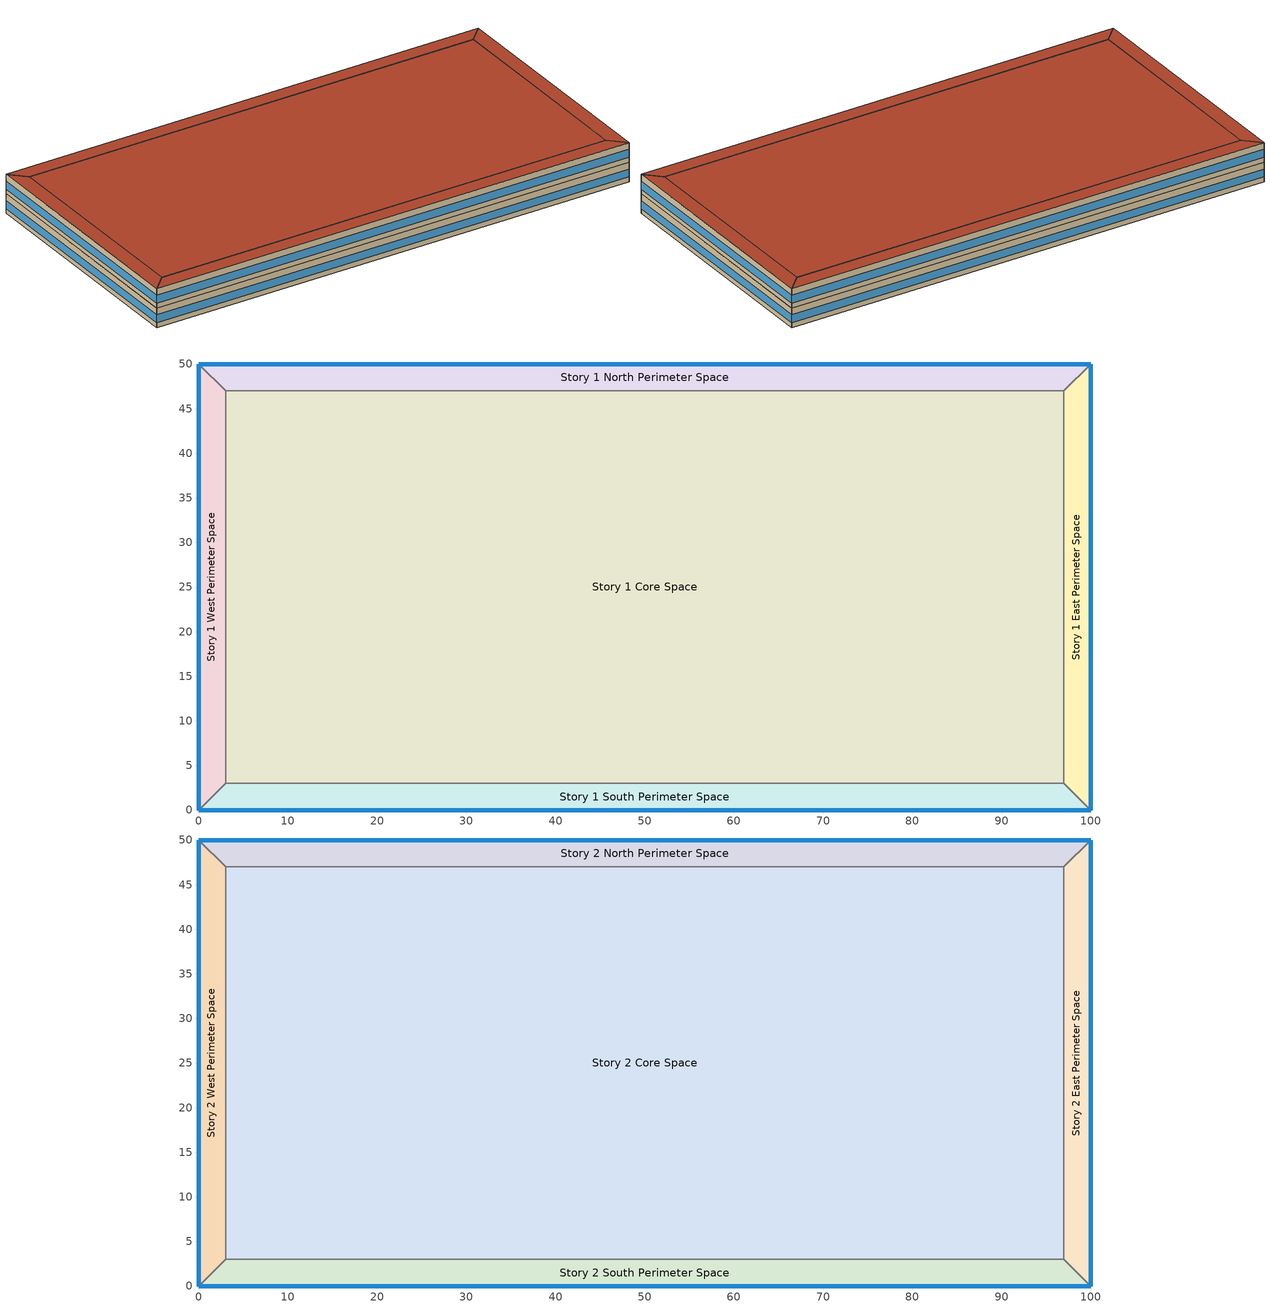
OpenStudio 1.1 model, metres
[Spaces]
Story 1 West Perimeter Space
 floor ground: 0,0 0,50 3,47 3,3 z0
 wall outside: 0,50 0,0 z0:4
 wall to Story 1 North Perimeter Space: 3,47 0,50 z0:4
 wall to Story 1 Core Space: 3,3 3,47 z0:4
 wall to Story 1 South Perimeter Space: 0,0 3,3 z0:4
 window: 0,49.97 0,0.03 z1:2.6
Story 1 North Perimeter Space
 floor ground: 0,50 100,50 97,47 3,47 z0
 wall outside: 100,50 0,50 z0:4
 wall to Story 1 East Perimeter Space: 97,47 100,50 z0:4
 wall to Story 1 Core Space: 3,47 97,47 z0:4
 window: 99.97,50 0.03,50 z1:2.6
Story 1 East Perimeter Space
 floor ground: 100,50 100,0 97,3 97,47 z0
 wall outside: 100,0 100,50 z0:4
 wall to Story 1 South Perimeter Space: 97,3 100,0 z0:4
 wall to Story 1 Core Space: 97,47 97,3 z0:4
 window: 100,0.03 100,49.97 z1:2.6
Story 1 South Perimeter Space
 floor ground: 100,0 0,0 3,3 97,3 z0
 wall outside: 0,0 100,0 z0:4
 wall to Story 1 Core Space: 97,3 3,3 z0:4
 window: 0.03,0 99.97,0 z1:2.6
Story 1 Core Space
 floor ground: 3,3 3,47 97,47 97,3 z0
Story 2 West Perimeter Space
 floor to Story 1 West Perimeter Space: 0,0 0,50 3,47 3,3 z4
 wall outside: 0,50 0,0 z4:8
 wall to Story 2 North Perimeter Space: 3,47 0,50 z4:8
 wall to Story 2 Core Space: 3,3 3,47 z4:8
 wall to Story 2 South Perimeter Space: 0,0 3,3 z4:8
 window: 0,49.97 0,0.03 z5:6.6
 roof outside: 3,3 3,47 0,50 0,0 z8
Story 2 North Perimeter Space
 floor to Story 1 North Perimeter Space: 0,50 100,50 97,47 3,47 z4
 wall outside: 100,50 0,50 z4:8
 wall to Story 2 East Perimeter Space: 97,47 100,50 z4:8
 wall to Story 2 Core Space: 3,47 97,47 z4:8
 window: 99.97,50 0.03,50 z5:6.6
 roof outside: 3,47 97,47 100,50 0,50 z8
Story 2 East Perimeter Space
 floor to Story 1 East Perimeter Space: 100,50 100,0 97,3 97,47 z4
 wall outside: 100,0 100,50 z4:8
 wall to Story 2 South Perimeter Space: 97,3 100,0 z4:8
 wall to Story 2 Core Space: 97,47 97,3 z4:8
 window: 100,0.03 100,49.97 z5:6.6
 roof outside: 97,47 97,3 100,0 100,50 z8
Story 2 South Perimeter Space
 floor to Story 1 South Perimeter Space: 100,0 0,0 3,3 97,3 z4
 wall outside: 0,0 100,0 z4:8
 wall to Story 2 Core Space: 97,3 3,3 z4:8
 window: 0.03,0 99.97,0 z5:6.6
 roof outside: 97,3 3,3 0,0 100,0 z8
Story 2 Core Space
 floor to Story 1 Core Space: 3,3 3,47 97,47 97,3 z4
 roof outside: 97,3 97,47 3,47 3,3 z8
[Building]
OS:Building 1: Space Type=Baseline Model Space Type; Default Construction Set=ASHRAE_189.1-2009_ClimateZone 4-5 (mdoff)_ConstSet
[SizingPeriod:DesignDay] Barometric Pressure {Pa}=98934; Sky Clearness=0; Rain Indicator=0; Snow Indicator=0; Day of Month=21; Daylight Saving Time Indicator=0; Dry-Bulb Temperature Range Modifier Type=DefaultMultipliers
Name | Maximum Dry-Bulb Temperature {C} | Daily Dry-Bulb Temperature Range {deltaC} | Humidity Indicating Conditions at Maximum Dry-Bulb {BasedOnField A3} | Wind Speed {m/s} | Wind Direction {deg} | Month | Day Type | Humidity Indicating Type | Solar Model Indicator | ASHRAE Taub | ASHRAE Taud
Chicago Ohare Intl Ap Ann Hum_n 99.6% Condns DP=>MCDB | -19.2 | 0 | -25.7 | 4.9 | 270 | 1 | WinterDesignDay | Dewpoint | ASHRAEClearSky
Chicago Ohare Intl Ap Ann Clg .4% Condns DB=>MWB | 33.3 | 10.5 | 23.7 | 5.2 | 230 | 7 | SummerDesignDay | Wetbulb | ASHRAETau | 0.455 | 2.05
Chicago Ohare Intl Ap Ann Clg .4% Condns WB=>MDB | 31.2 | 10.5 | 25.5 | 5.2 | 230 | 7 | SummerDesignDay | Wetbulb | ASHRAETau | 0.455 | 2.05
Chicago Ohare Intl Ap Ann Htg 99.6% Condns DB | -20 | 0 | -20 | 4.9 | 270 | 1 | WinterDesignDay | Wetbulb | ASHRAEClearSky
Chicago Ohare Intl Ap Ann Clg .4% Condns Enth=>MDB | 31.4 | 10.5 | 79200 | 5.2 | 230 | 7 | SummerDesignDay | Enthalpy | ASHRAETau | 0.455 | 2.05
Chicago Ohare Intl Ap Ann Clg .4% Condns DP=>MDB | 28.9 | 10.5 | 23.8 | 5.2 | 230 | 7 | SummerDesignDay | Dewpoint | ASHRAETau | 0.455 | 2.05
Chicago Ohare Intl Ap Ann Htg Wind 99.6% Condns WS=>MCDB | -3.5 | 0 | -3.5 | 12.4 | 270 | 1 | WinterDesignDay | Wetbulb | ASHRAEClearSky
[Material]
Name | Roughness | Thickness | Conductivity | Density | Specific Heat | Thermal Absorptance | Solar Absorptance | Visible Absorptance
000_F08 Metal surface | Smooth | 0.0008 | 45.28 | 7824 | 500
000_F16 Acoustic tile | MediumSmooth | 0.0191 | 0.06 | 368 | 590
000_G01a 19mm gypsum board | MediumSmooth | 0.019 | 0.16 | 800 | 1090
000_G05 25mm wood | MediumSmooth | 0.0254 | 0.15 | 608 | 1630
000_I01 25mm insulation board | MediumRough | 0.0254 | 0.03 | 43 | 1210
000_M11 100mm lightweight concrete | MediumRough | 0.1016 | 0.53 | 1280 | 840
1/2IN Gypsum | Smooth | 0.0127 | 0.16 | 784.9 | 830 | 0.9 | 0.92 | 0.92
MAT-CC05 4 HW CONCRETE | Rough | 0.1016 | 1.311 | 2240 | 836.8 | 0.9 | 0.7 | 0.7
Metal Decking | MediumSmooth | 0.0015 | 45.006 | 7680 | 418.4 | 0.9 | 0.7 | 0.3
Roof Insulation [21] | MediumRough | 0.2105 | 0.049 | 265 | 836.8 | 0.9 | 0.7 | 0.7
Roof Membrane | VeryRough | 0.0095 | 0.16 | 1121.29 | 1460 | 0.9 | 0.7 | 0.7
Wall Insulation [39] | MediumRough | 0.1184 | 0.045 | 265 | 836.8 | 0.9 | 0.7 | 0.7
[Material:AirGap]
Name | Thermal Resistance
000_F04 Wall air space resistance | 0.15
000_F05 Ceiling air space resistance | 0.18
[Material:NoMass] Thermal Absorptance=0.9; Solar Absorptance=0.7
Name | Roughness | Thermal Resistance | Visible Absorptance
CP02 CARPET PAD | VeryRough | 0.2165 | 0.8
MAT-SHEATH | Rough | 0.3626 | 0.7
[WindowMaterial:Gas]
000_Air 13mm: Gas Type=Air; Thickness=0.0127
[WindowMaterial:Glazing] Optical Data Type=SpectralAverage; Thickness=0.003; Infrared Transmittance at Normal Incidence=0
Name | Solar Transmittance at Normal Incidence | Front Side Solar Reflectance at Normal Incidence | Back Side Solar Reflectance at Normal Incidence | Visible Transmittance at Normal Incidence | Front Side Visible Reflectance at Normal Incidence | Back Side Visible Reflectance at Normal Incidence | Front Side Infrared Hemispherical Emissivity | Back Side Infrared Hemispherical Emissivity | Conductivity | Dirt Correction Factor for Solar and Visible Transmittance | Solar Diffusing
000_Clear 3mm | 0.837 | 0.075 | 0.075 | 0.898 | 0.081 | 0.081 | 0.84 | 0.84 | 0.9
Theoretical Glass [207] | 0.3311 | 0.6189 | 0.6189 | 0.44 | 0.51 | 0.51 | 0.9 | 0.9 | 0.0133 | 1 | No
[Construction]
000_ExtSlabCarpet_4in_ClimateZone 1-8: MAT-CC05 4 HW CONCRETE, CP02 CARPET PAD
000_Exterior Door: 000_F08 Metal surface, 000_I01 25mm insulation board
000_Exterior Window: 000_Clear 3mm, 000_Air 13mm, 000_Clear 3mm
000_Interior Ceiling: 000_M11 100mm lightweight concrete, 000_F05 Ceiling air space resistance, 000_F16 Acoustic tile
000_Interior Door; 000_Interior Partition: 000_G05 25mm wood
000_Interior Floor: 000_F16 Acoustic tile, 000_F05 Ceiling air space resistance, 000_M11 100mm lightweight concrete
000_Interior Wall: 000_G01a 19mm gypsum board, 000_F04 Wall air space resistance, 000_G01a 19mm gypsum board
000_Interior Window: 000_Clear 3mm
ASHRAE_189.1-2009_ExtRoof_IEAD_ClimateZone 2-5: Roof Membrane, Roof Insulation [21], Metal Decking
ASHRAE_189.1-2009_ExtWall_SteelFrame_ClimateZone 4-8: MAT-SHEATH, Wall Insulation [39], 1/2IN Gypsum
ASHRAE_189.1-2009_ExtWindow_ClimateZone 4-5: Theoretical Glass [207]
[DefaultConstructionSet]
ASHRAE_189.1-2009_ClimateZone 4-5 (mdoff)_ConstSet: Default Exterior Surface Constructions=ASHRAE_189.1-2009_ClimateZone 4-5 (mdoff)_Exterior_DefSurfCons; Default Interior Surface Constructions=000_Interior_DefSurfCons; Default Ground Contact Surface Constructions=000_Ground_DefSurfCons; Default Exterior SubSurface Constructions=ASHRAE_189.1-2009_ClimateZone 4-5 (mdoff)_Exterior_DefSubCons; Default Interior SubSurface Constructions=000_Interior_DefSubCons; Interior Partition Construction=000_Interior Partition
[DefaultSubSurfaceConstructions] Glass Door Construction=000_Exterior Window; Skylight Construction=000_Exterior Window; Tubular Daylight Dome Construction=000_Interior Window; Tubular Daylight Diffuser Construction=000_Interior Window
Name | Fixed Window Construction | Operable Window Construction | Door Construction
000_Interior_DefSubCons | 000_Interior Window | 000_Interior Window | 000_Interior Door
ASHRAE_189.1-2009_ClimateZone 4-5 (mdoff)_Exterior_DefSubCons | ASHRAE_189.1-2009_ExtWindow_ClimateZone 4-5 | ASHRAE_189.1-2009_ExtWindow_ClimateZone 4-5 | 000_Exterior Door
[DefaultSurfaceConstructions]
Name | Floor Construction | Wall Construction | Roof Ceiling Construction
000_Ground_DefSurfCons | 000_ExtSlabCarpet_4in_ClimateZone 1-8 | 000_ExtSlabCarpet_4in_ClimateZone 1-8 | 000_ExtSlabCarpet_4in_ClimateZone 1-8
000_Interior_DefSurfCons | 000_Interior Floor | 000_Interior Wall | 000_Interior Ceiling
ASHRAE_189.1-2009_ClimateZone 4-5 (mdoff)_Exterior_DefSurfCons | 000_ExtSlabCarpet_4in_ClimateZone 1-8 | ASHRAE_189.1-2009_ExtWall_SteelFrame_ClimateZone 4-8 | ASHRAE_189.1-2009_ExtRoof_IEAD_ClimateZone 2-5
[BuildingStory] Nominal Floor to Floor Height {m}=4
Name | Nominal Z Coordinate {m}
Story 1 | 0
Story 2 | 4
[Space]
Name | Building Story | Thermal Zone
Story 1 West Perimeter Space | Story 1 | Thermal Zone 1
Story 1 North Perimeter Space | Story 1 | Thermal Zone 10
Story 1 East Perimeter Space | Story 1 | Thermal Zone 4
Story 1 South Perimeter Space | Story 1 | Thermal Zone 5
Story 1 Core Space | Story 1 | Thermal Zone 8
Story 2 West Perimeter Space | Story 2 | Thermal Zone 2
Story 2 North Perimeter Space | Story 2 | Thermal Zone 6
Story 2 East Perimeter Space | Story 2 | Thermal Zone 7
Story 2 South Perimeter Space | Story 2 | Thermal Zone 9
Story 2 Core Space | Story 2 | Thermal Zone 3
[ThermalZone] Thermostat=Thermostat Setpoint Dual Setpoint 1; Use Ideal Air Loads=No
Thermal Zone 1; Thermal Zone 2; Thermal Zone 3; Thermal Zone 4; Thermal Zone 5; Thermal Zone 6; Thermal Zone 7; Thermal Zone 8; Thermal Zone 9; Thermal Zone 10
[Sizing:Zone] Zone Cooling Design Supply Air Temperature {C}=14; Zone Heating Design Supply Air Temperature {C}=40; Zone Cooling Design Supply Air Humidity Ratio {kg-H2O/kg-air}=0.0085; Zone Heating Design Supply Air Humidity Ratio {kg-H2O/kg-air}=0.008; Cooling Design Air Flow Method=DesignDay; Heating Design Air Flow Method=DesignDay
Thermal Zone 1; Thermal Zone 2; Thermal Zone 3; Thermal Zone 4; Thermal Zone 5; Thermal Zone 6; Thermal Zone 7; Thermal Zone 8; Thermal Zone 9; Thermal Zone 10
[Zone equipment]
Thermal Zone 1: Zone HVAC Terminal Unit Variable Refrigerant Flow 6
Thermal Zone 2: Zone HVAC Terminal Unit Variable Refrigerant Flow 1
Thermal Zone 3: Zone HVAC Terminal Unit Variable Refrigerant Flow 10
Thermal Zone 4: Zone HVAC Terminal Unit Variable Refrigerant Flow 8
Thermal Zone 5: Zone HVAC Terminal Unit Variable Refrigerant Flow 7
Thermal Zone 6: Zone HVAC Terminal Unit Variable Refrigerant Flow 9
Thermal Zone 7: Zone HVAC Terminal Unit Variable Refrigerant Flow 2
Thermal Zone 8: Zone HVAC Terminal Unit Variable Refrigerant Flow 4
Thermal Zone 9: Zone HVAC Terminal Unit Variable Refrigerant Flow 3
Thermal Zone 10: Zone HVAC Terminal Unit Variable Refrigerant Flow 5
[AirConditioner:VariableRefrigerantFlow]
Air Conditioner Variable Refrigerant Flow 1: Availability Schedule=Always On Discrete; Rated Total Cooling Capacity {W}=autosize; Rated Cooling COP {W/W}=3.3; Minimum Outdoor Temperature in Cooling Mode {C}=-5; Maximum Outdoor Temperature in Cooling Mode {C}=43; Cooling Capacity Ratio Modifier Function of Low Temperature Curve=Air Conditioner Variable Refrigerant Flow 1 VRFCoolCapFT; Cooling Capacity Ratio Boundary Curve=Air Conditioner Variable Refrigerant Flow 1 VRFCoolCapFTBoundary; Cooling Capacity Ratio Modifier Function of High Temperature Curve=Air Conditioner Variable Refrigerant Flow 1 VRFCoolCapFTHi; Cooling Energy Input Ratio Modifier Function of Low Temperature Curve=Air Conditioner Variable Refrigerant Flow 1 VRFCoolEIRFT; Cooling Energy Input Ratio Boundary Curve=Air Conditioner Variable Refrigerant Flow 1 VRFCoolEIRFTBoundary; Cooling Energy Input Ratio Modifier Function of High Temperature Curve=Air Conditioner Variable Refrigerant Flow 1 VRFCoolEIRFTHi; Cooling Energy Input Ratio Modifier Function of Low Part-Load Ratio Curve=Air Conditioner Variable Refrigerant Flow 1 CoolingEIRLowPLR; Cooling Energy Input Ratio Modifier Function of High Part-Load Ratio Curve=Air Conditioner Variable Refrigerant Flow 1 CoolingEIRHiPLR; Cooling Combination Ratio Correction Factor Curve=Air Conditioner Variable Refrigerant Flow 1 CoolingCombRatio; Cooling Part-Load Fraction Correlation Curve=Air Conditioner Variable Refrigerant Flow 1 VRFCPLFFPLR; Rated Total Heating Capacity {W}=autosize; Rated Total Heating Capacity Sizing Ratio {W/W}=1; Rated Heating COP {W/W}=3.5; Minimum Outdoor Temperature in Heating Mode {C}=-20; Maximum Outdoor Temperature in Heating Mode {C}=30; Heating Capacity Ratio Modifier Function of Low Temperature Curve=Air Conditioner Variable Refrigerant Flow 1 VRFHeatCapFT; Heating Capacity Ratio Boundary Curve=Air Conditioner Variable Refrigerant Flow 1 VRFHeatCapFTBoundary; Heating Capacity Ratio Modifier Function of High Temperature Curve=Air Conditioner Variable Refrigerant Flow 1 VRFHeatCapFTHi; Heating Energy Input Ratio Modifier Function of Low Temperature Curve=Air Conditioner Variable Refrigerant Flow 1 VRFHeatEIRFT; Heating Energy Input Ratio Boundary Curve=Air Conditioner Variable Refrigerant Flow 1 VRFHeatEIRFTBoundary; Heating Energy Input Ratio Modifier Function of High Temperature Curve=Air Conditioner Variable Refrigerant Flow 1 VRFHeatEIRFTHi; Heating Performance Curve Outdoor Temperature Type=WetBulbTemperature; Heating Energy Input Ratio Modifier Function of Low Part-Load Ratio Curve=Air Conditioner Variable Refrigerant Flow 1 HeatingEIRLowPLR; Heating Energy Input Ratio Modifier Function of High Part-Load Ratio Curve=Air Conditioner Variable Refrigerant Flow 1 HeatingEIRHiPLR; Heating Combination Ratio Correction Factor Curve=Air Conditioner Variable Refrigerant Flow 1 HeatingCombRatio; Heating Part-Load Fraction Correlation Curve=Air Conditioner Variable Refrigerant Flow 1 VRFCPLFFPLR; Minimum Heat Pump Part-Load Ratio=0.5; Master Thermostat Priority Control Type=LoadPriority; Heat Pump Waste Heat Recovery=No; Equivalent Piping Length used for Piping Correction Factor in Cooling Mode {m}=30; Vertical Height used for Piping Correction Factor {m}=10; Piping Correction Factor for Length in Cooling Mode Curve=Air Conditioner Variable Refrigerant Flow 1 CoolingLengthCorrectionFactor; Piping Correction Factor for Height in Cooling Mode Coefficient=-0.000386; Equivalent Piping Length used for Piping Correction Factor in Heating Mode {m}=30; Piping Correction Factor for Height in Heating Mode Coefficient=0; Crankcase Heater Power per Compressor {W}=15; Number of Compressors=3; Ratio of Compressor Size to Total Compressor Capacity=0.33; Maximum Outdoor Dry-bulb Temperature for Crankcase Heater {C}=7; Defrost Strategy=Resistive; Defrost Control=Timed; Defrost Time Period Fraction=0.058333; Resistive Defrost Heater Capacity {W}=1e-07; Maximum Outdoor Dry-bulb Temperature for Defrost Operation {C}=7; Water Condenser Volume Flow Rate {m3/s}=autosize; Evaporative Condenser Effectiveness=0.9; Evaporative Condenser Air Flow Rate {m3/s}=autosize; Evaporative Condenser Pump Rated Power Consumption {W}=autosize; Basin Heater Capacity {W/K}=0; Basin Heater Setpoint Temperature {C}=2; Fuel Type=Electricity; Minimum Outdoor Temperature in Heat Recovery Mode {C}=0; Maximum Outdoor Temperature in Heat Recovery Mode {C}=20; Initial Heat Recovery Cooling Capacity Fraction=0.5; Heat Recovery Cooling Capacity Time Constant {hr}=0.083; Initial Heat Recovery Cooling Energy Fraction=1; Heat Recovery Cooling Energy Time Constant {hr}=0; Initial Heat Recovery Heating Capacity Fraction=0.5; Heat Recovery Heating Capacity Time Constant {hr}=0.083; Initial Heat Recovery Heating Energy Fraction=0.5; Heat Recovery Heating Energy Time Constant {hr}=0
[ZoneHVAC:TerminalUnit:VariableRefrigerantFlow] Terminal Unit Availability schedule=Always On Discrete; Supply Air Flow Rate During Cooling Operation {m3/s}=autosize; Supply Air Flow Rate When No Cooling is Needed {m3/s}=autosize; Supply Air Flow Rate During Heating Operation {m3/s}=autosize; Supply Air Flow Rate When No Heating is Needed {m3/s}=autosize; Outdoor Air Flow Rate During Cooling Operation {m3/s}=autosize; Outdoor Air Flow Rate During Heating Operation {m3/s}=autosize; Outdoor Air Flow Rate When No Cooling or Heating is Needed {m3/s}=autosize; Supply Air Fan Operating Mode Schedule=Always On Discrete; Zone Terminal Unit On Parasitic Electric Energy Use {W}=30; Zone Terminal Unit Off Parasitic Electric Energy Use {W}=20; Rated Total Heating Capacity Sizing Ratio {W/W}=1
Name | Supply Air Fan | Cooling Coil | Heating Coil
Zone HVAC Terminal Unit Variable Refrigerant Flow 1 | Zone HVAC Terminal Unit Variable Refrigerant Flow 1 Fan | Zone HVAC Terminal Unit Variable Refrigerant Flow 1 Cooling Coil | Zone HVAC Terminal Unit Variable Refrigerant Flow 1 Heating Coil
Zone HVAC Terminal Unit Variable Refrigerant Flow 2 | Zone HVAC Terminal Unit Variable Refrigerant Flow 2 Fan | Zone HVAC Terminal Unit Variable Refrigerant Flow 2 Cooling Coil | Zone HVAC Terminal Unit Variable Refrigerant Flow 2 Heating Coil
Zone HVAC Terminal Unit Variable Refrigerant Flow 3 | Zone HVAC Terminal Unit Variable Refrigerant Flow 3 Fan | Zone HVAC Terminal Unit Variable Refrigerant Flow 3 Cooling Coil | Zone HVAC Terminal Unit Variable Refrigerant Flow 3 Heating Coil
Zone HVAC Terminal Unit Variable Refrigerant Flow 4 | Zone HVAC Terminal Unit Variable Refrigerant Flow 4 Fan | Zone HVAC Terminal Unit Variable Refrigerant Flow 4 Cooling Coil | Zone HVAC Terminal Unit Variable Refrigerant Flow 4 Heating Coil
Zone HVAC Terminal Unit Variable Refrigerant Flow 5 | Zone HVAC Terminal Unit Variable Refrigerant Flow 5 Fan | Zone HVAC Terminal Unit Variable Refrigerant Flow 5 Cooling Coil | Zone HVAC Terminal Unit Variable Refrigerant Flow 5 Heating Coil
Zone HVAC Terminal Unit Variable Refrigerant Flow 6 | Zone HVAC Terminal Unit Variable Refrigerant Flow 6 Fan | Zone HVAC Terminal Unit Variable Refrigerant Flow 6 Cooling Coil | Zone HVAC Terminal Unit Variable Refrigerant Flow 6 Heating Coil
Zone HVAC Terminal Unit Variable Refrigerant Flow 7 | Zone HVAC Terminal Unit Variable Refrigerant Flow 7 Fan | Zone HVAC Terminal Unit Variable Refrigerant Flow 7 Cooling Coil | Zone HVAC Terminal Unit Variable Refrigerant Flow 7 Heating Coil
Zone HVAC Terminal Unit Variable Refrigerant Flow 8 | Zone HVAC Terminal Unit Variable Refrigerant Flow 8 Fan | Zone HVAC Terminal Unit Variable Refrigerant Flow 8 Cooling Coil | Zone HVAC Terminal Unit Variable Refrigerant Flow 8 Heating Coil
Zone HVAC Terminal Unit Variable Refrigerant Flow 9 | Zone HVAC Terminal Unit Variable Refrigerant Flow 9 Fan | Zone HVAC Terminal Unit Variable Refrigerant Flow 9 Cooling Coil | Zone HVAC Terminal Unit Variable Refrigerant Flow 9 Heating Coil
Zone HVAC Terminal Unit Variable Refrigerant Flow 10 | Zone HVAC Terminal Unit Variable Refrigerant Flow 10 Fan | Zone HVAC Terminal Unit Variable Refrigerant Flow 10 Cooling Coil | Zone HVAC Terminal Unit Variable Refrigerant Flow 10 Heating Coil
[Coil:Cooling:DX:VariableRefrigerantFlow] Availability Schedule=Always On Discrete; Rated Total Cooling Capacity {W}=autosize; Rated Sensible Heat Ratio=autosize; Rated Air Flow Rate {m3/s}=autosize
Name | Cooling Capacity Ratio Modifier Function of Temperature Curve | Cooling Capacity Modifier Curve Function of Flow Fraction
Zone HVAC Terminal Unit Variable Refrigerant Flow 1 Cooling Coil | VRFTUCoolCapFT | VRFACCoolCapFFF
Zone HVAC Terminal Unit Variable Refrigerant Flow 2 Cooling Coil | VRFTUCoolCapFT 1 | VRFACCoolCapFFF 1
Zone HVAC Terminal Unit Variable Refrigerant Flow 3 Cooling Coil | VRFTUCoolCapFT 2 | VRFACCoolCapFFF 2
Zone HVAC Terminal Unit Variable Refrigerant Flow 4 Cooling Coil | VRFTUCoolCapFT 3 | VRFACCoolCapFFF 3
Zone HVAC Terminal Unit Variable Refrigerant Flow 5 Cooling Coil | VRFTUCoolCapFT 4 | VRFACCoolCapFFF 4
Zone HVAC Terminal Unit Variable Refrigerant Flow 6 Cooling Coil | VRFTUCoolCapFT 5 | VRFACCoolCapFFF 5
Zone HVAC Terminal Unit Variable Refrigerant Flow 7 Cooling Coil | VRFTUCoolCapFT 6 | VRFACCoolCapFFF 6
Zone HVAC Terminal Unit Variable Refrigerant Flow 8 Cooling Coil | VRFTUCoolCapFT 7 | VRFACCoolCapFFF 7
Zone HVAC Terminal Unit Variable Refrigerant Flow 9 Cooling Coil | VRFTUCoolCapFT 8 | VRFACCoolCapFFF 8
Zone HVAC Terminal Unit Variable Refrigerant Flow 10 Cooling Coil | VRFTUCoolCapFT 9 | VRFACCoolCapFFF 9
[Coil:Heating:DX:VariableRefrigerantFlow] Availability Schedule=Always On Discrete; Rated Total Heating Capacity {W}=autosize; Rated Air Flow Rate {m3/s}=autosize
Name | Heating Capacity Ratio Modifier Function of Temperature Curve | Heating Capacity Modifier Function of Flow Fraction Curve
Zone HVAC Terminal Unit Variable Refrigerant Flow 1 Heating Coil | Coil Heating DX Variable Refrigerant Flow 1 VRFTUHeatCAPFT | Coil Heating DX Variable Refrigerant Flow 1 VRFACCoolCapFFF
Zone HVAC Terminal Unit Variable Refrigerant Flow 2 Heating Coil | Coil Heating DX Variable Refrigerant Flow 1 VRFTUHeatCAPFT 1 | Coil Heating DX Variable Refrigerant Flow 1 VRFACCoolCapFFF 1
Zone HVAC Terminal Unit Variable Refrigerant Flow 3 Heating Coil | Coil Heating DX Variable Refrigerant Flow 1 VRFTUHeatCAPFT 2 | Coil Heating DX Variable Refrigerant Flow 1 VRFACCoolCapFFF 2
Zone HVAC Terminal Unit Variable Refrigerant Flow 4 Heating Coil | Coil Heating DX Variable Refrigerant Flow 1 VRFTUHeatCAPFT 3 | Coil Heating DX Variable Refrigerant Flow 1 VRFACCoolCapFFF 3
Zone HVAC Terminal Unit Variable Refrigerant Flow 5 Heating Coil | Coil Heating DX Variable Refrigerant Flow 1 VRFTUHeatCAPFT 4 | Coil Heating DX Variable Refrigerant Flow 1 VRFACCoolCapFFF 4
Zone HVAC Terminal Unit Variable Refrigerant Flow 6 Heating Coil | Coil Heating DX Variable Refrigerant Flow 1 VRFTUHeatCAPFT 5 | Coil Heating DX Variable Refrigerant Flow 1 VRFACCoolCapFFF 5
Zone HVAC Terminal Unit Variable Refrigerant Flow 7 Heating Coil | Coil Heating DX Variable Refrigerant Flow 1 VRFTUHeatCAPFT 6 | Coil Heating DX Variable Refrigerant Flow 1 VRFACCoolCapFFF 6
Zone HVAC Terminal Unit Variable Refrigerant Flow 8 Heating Coil | Coil Heating DX Variable Refrigerant Flow 1 VRFTUHeatCAPFT 7 | Coil Heating DX Variable Refrigerant Flow 1 VRFACCoolCapFFF 7
Zone HVAC Terminal Unit Variable Refrigerant Flow 9 Heating Coil | Coil Heating DX Variable Refrigerant Flow 1 VRFTUHeatCAPFT 8 | Coil Heating DX Variable Refrigerant Flow 1 VRFACCoolCapFFF 8
Zone HVAC Terminal Unit Variable Refrigerant Flow 10 Heating Coil | Coil Heating DX Variable Refrigerant Flow 1 VRFTUHeatCAPFT 9 | Coil Heating DX Variable Refrigerant Flow 1 VRFACCoolCapFFF 9
[Fan:OnOff] Availability Schedule=Always On Discrete; Fan Efficiency=0.6045; Pressure Rise {Pa}=250; Maximum Flow Rate {m3/s}=autosize; Motor Efficiency=0.8; Motor In Airstream Fraction=1
Name | Fan Power Ratio Function of Speed Ratio Curve | Fan Efficiency Ratio Function of Speed Ratio Curve
Zone HVAC Terminal Unit Variable Refrigerant Flow 1 Fan | Curve Exponent 1 | Curve Cubic 2
Zone HVAC Terminal Unit Variable Refrigerant Flow 2 Fan | Curve Exponent 2 | Curve Cubic 4
Zone HVAC Terminal Unit Variable Refrigerant Flow 3 Fan | Curve Exponent 3 | Curve Cubic 6
Zone HVAC Terminal Unit Variable Refrigerant Flow 4 Fan | Curve Exponent 4 | Curve Cubic 8
Zone HVAC Terminal Unit Variable Refrigerant Flow 5 Fan | Curve Exponent 5 | Curve Cubic 10
Zone HVAC Terminal Unit Variable Refrigerant Flow 6 Fan | Curve Exponent 6 | Curve Cubic 12
Zone HVAC Terminal Unit Variable Refrigerant Flow 7 Fan | Curve Exponent 7 | Curve Cubic 14
Zone HVAC Terminal Unit Variable Refrigerant Flow 8 Fan | Curve Exponent 8 | Curve Cubic 16
Zone HVAC Terminal Unit Variable Refrigerant Flow 9 Fan | Curve Exponent 9 | Curve Cubic 18
Zone HVAC Terminal Unit Variable Refrigerant Flow 10 Fan | Curve Exponent 10 | Curve Cubic 20
[ThermostatSetpoint:DualSetpoint]
Thermostat Setpoint Dual Setpoint 1: Heating Setpoint Temperature Schedule=Heating Sch; Cooling Setpoint Temperature Schedule=Cooling Sch
[SpaceType]
Baseline Model Space Type: Default Schedule Set=Baseline Model Schedule Set; Design Specification Outdoor Air Object=Baseline Model OA
[DefaultScheduleSet]
Baseline Model Schedule Set: Number of People Schedule=Baseline Model People Lights and Equipment Schedule; People Activity Level Schedule=Baseline Model People Activity Schedule; Lighting Schedule=Baseline Model People Lights and Equipment Schedule; Electric Equipment Schedule=Baseline Model People Lights and Equipment Schedule; Infiltration Schedule=Baseline Model Infiltration Schedule
[DesignSpecification:OutdoorAir]
Baseline Model OA: Outdoor Air Method=Sum; Outdoor Air Flow per Person {m3/s-person}=0.00943895
[SpaceInfiltration:DesignFlowRate]
Baseline Model Infiltration: Space or SpaceType=Baseline Model Space Type; Design Flow Rate Calculation Method=Flow/ExteriorArea; Flow per Exterior Surface Area {m3/s-m2}=0.0003048
[People:Definition]
Baseline Model People Definition: Number of People Calculation Method=People/Area; People per Space Floor Area {person/m2}=0.0538196; Fraction Radiant=0.3
[People]
Baseline Model People: People Definition=Baseline Model People Definition; Space or SpaceType=Baseline Model Space Type
[Lights:Definition]
Baseline Model Lights Definition: Design Level Calculation Method=Watts/Area; Watts per Space Floor Area {W/m2}=10.7639
[Lights]
Baseline Model Lights: Lights Definition=Baseline Model Lights Definition; Space or SpaceType=Baseline Model Space Type
[ElectricEquipment:Definition]
Baseline Model Electric Equipment Definition: Design Level Calculation Method=Watts/Area; Watts per Space Floor Area {W/m2}=10.7639
[ElectricEquipment]
Baseline Model Electric Equipment: Electric Equipment Definition=Baseline Model Electric Equipment Definition; Space or SpaceType=Baseline Model Space Type
[Schedule:Constant]
Always On Discrete: Value=1
[Curve:Biquadratic]
Name | Coefficient1 Constant | Coefficient2 x | Coefficient3 x**2 | Coefficient4 y | Coefficient5 y**2 | Coefficient6 x*y | Minimum Value of x {BasedOnField A2} | Maximum Value of x {BasedOnField A2} | Minimum Value of y {BasedOnField A3} | Maximum Value of y {BasedOnField A3} | Minimum Curve Output {BasedOnField A4} | Maximum Curve Output {BasedOnField A4}
Air Conditioner Variable Refrigerant Flow 1 VRFCoolCapFT | 0.576883 | 0.017448 | 0.000583269 | -1.76324e-06 | -7.474e-09 | -1.30413e-07 | 15 | 24 | -5 | 23
Air Conditioner Variable Refrigerant Flow 1 VRFCoolCapFTHi | 0.686736 | 0.0207631 | 0.0005447 | -0.0016218 | -4.259e-07 | -0.0003392 | 15 | 24 | 16 | 43
Air Conditioner Variable Refrigerant Flow 1 VRFCoolEIRFT | 0.989011 | -0.0234797 | 0.000199711 | 0.00596834 | -1.0289e-07 | -0.00015686 | 15 | 24 | -5 | 23
Air Conditioner Variable Refrigerant Flow 1 VRFCoolEIRFTHi | -1.43951 | 0.161985 | -0.00349118 | 0.0269443 | 0.000134616 | -0.000671494 | 15 | 23.9 | 16.8 | 43.3
Air Conditioner Variable Refrigerant Flow 1 VRFHeatCapFT | 1.01209 | -0.00124676 | -0.000127185 | 0.0267564 | -4.986e-07 | -0.000263524 | 21.1 | 27.2 | -20 | 3.33
Air Conditioner Variable Refrigerant Flow 1 VRFHeatCapFTHi | 2.58599 | -0.0953227 | 0.000955329 | 0 | 0 | 0 | 21.1 | 27.2 | -9.44 | 15
Air Conditioner Variable Refrigerant Flow 1 VRFHeatEIRFT | 0.722429 | 0.00345666 | 0.000650703 | -0.00264354 | 0.00124648 | -0.000100916 | 21.1 | 27.2 | -20 | 3.33
Air Conditioner Variable Refrigerant Flow 1 VRFHeatEIRFTHi | 1.38857 | -0.0229771 | 0.000537274 | -0.0273937 | 0.000403043 | -5.9786e-05 | 21.1 | 27.2 | 0 | 1
Air Conditioner Variable Refrigerant Flow 1 CoolingLengthCorrectionFactor | 2.03882 | -0.00242606 | 3.5512e-06 | -1.68581 | 0.668703 | -4.5706e-05 | 7.62 | 182.88 | 0.8 | 1.5
VRFTUCoolCapFT; VRFTUCoolCapFT 1; VRFTUCoolCapFT 2; VRFTUCoolCapFT 3; VRFTUCoolCapFT 4; VRFTUCoolCapFT 5; VRFTUCoolCapFT 6; VRFTUCoolCapFT 7; VRFTUCoolCapFT 8; VRFTUCoolCapFT 9 | 0.0585884 | 0.0587397 | -0.000210275 | 0.010937 | -0.000121955 | -0.000524662 | 15 | 23.89 | 20 | 43.33 | 0.8083 | 1.2583
Coil Heating DX Variable Refrigerant Flow 1 VRFTUHeatCAPFT; Coil Heating DX Variable Refrigerant Flow 1 VRFTUHeatCAPFT 1; Coil Heating DX Variable Refrigerant Flow 1 VRFTUHeatCAPFT 2; Coil Heating DX Variable Refrigerant Flow 1 VRFTUHeatCAPFT 3; Coil Heating DX Variable Refrigerant Flow 1 VRFTUHeatCAPFT 4; Coil Heating DX Variable Refrigerant Flow 1 VRFTUHeatCAPFT 5; Coil Heating DX Variable Refrigerant Flow 1 VRFTUHeatCAPFT 6; Coil Heating DX Variable Refrigerant Flow 1 VRFTUHeatCAPFT 7; Coil Heating DX Variable Refrigerant Flow 1 VRFTUHeatCAPFT 8; Coil Heating DX Variable Refrigerant Flow 1 VRFTUHeatCAPFT 9 | 0.375444 | 0.0668191 | -0.00194171 | 0.0442618 | -0.000400958 | -0.00148198 | 21.11 | 27.22 | -15 | 18.33 | 0.6074 | 1
[Curve:Cubic]
Name | Coefficient1 Constant | Coefficient2 x | Coefficient3 x**2 | Coefficient4 x**3 | Minimum Value of x {BasedOnField A2} | Maximum Value of x {BasedOnField A2} | Minimum Curve Output {BasedOnField A3} | Maximum Curve Output {BasedOnField A3}
Air Conditioner Variable Refrigerant Flow 1 VRFCoolCapFTBoundary | 25.73 | -0.0315004 | -0.014166 | 0 | 11 | 30
Air Conditioner Variable Refrigerant Flow 1 VRFCoolEIRFTBoundary | 25.7347 | -0.0315004 | -0.014166 | 0 | 15 | 24
Air Conditioner Variable Refrigerant Flow 1 CoolingEIRLowPLR | 0.454123 | -0.172969 | 1.08287 | -0.361848 | 0.5 | 1
Air Conditioner Variable Refrigerant Flow 1 CoolingEIRHiPLR; Air Conditioner Variable Refrigerant Flow 1 HeatingEIRHiPLR | 1 | 0 | 0 | 0 | 1 | 1.5
Air Conditioner Variable Refrigerant Flow 1 CoolingCombRatio | 0.576593 | 0.634941 | -0.307609 | 0.0960753 | 1 | 1.5
Air Conditioner Variable Refrigerant Flow 1 VRFCPLFFPLR | 0.85 | 0.15 | 0 | 0 | 1 | 1
Air Conditioner Variable Refrigerant Flow 1 VRFHeatCapFTBoundary; Air Conditioner Variable Refrigerant Flow 1 VRFHeatEIRFTBoundary | 58.577 | -3.0255 | 0.0193 | 0 | 15 | 23.9
Air Conditioner Variable Refrigerant Flow 1 HeatingEIRLowPLR | 0.392474 | 0.0760164 | 0.698324 | -0.168841 | 0.5 | 1
Air Conditioner Variable Refrigerant Flow 1 HeatingCombRatio | 0.76672 | 0.26173 | -0.015911 | -0.0125388 | 1 | 1.5
Curve Cubic 2; Curve Cubic 4; Curve Cubic 6; Curve Cubic 8; Curve Cubic 10; Curve Cubic 12; Curve Cubic 14; Curve Cubic 16; Curve Cubic 18; Curve Cubic 20 | 0.338568 | 1.72644 | -1.4928 | 0.427762 | 0.5 | 1.5 | 0.3 | 1
[Curve:Quadratic] Coefficient1 Constant=0.8; Coefficient2 x=0.2; Coefficient3 x**2=0; Minimum Value of x {BasedOnField A2}=0.5; Maximum Value of x {BasedOnField A2}=1.5
VRFACCoolCapFFF; Coil Heating DX Variable Refrigerant Flow 1 VRFACCoolCapFFF; VRFACCoolCapFFF 1; Coil Heating DX Variable Refrigerant Flow 1 VRFACCoolCapFFF 1; VRFACCoolCapFFF 2; Coil Heating DX Variable Refrigerant Flow 1 VRFACCoolCapFFF 2; VRFACCoolCapFFF 3; Coil Heating DX Variable Refrigerant Flow 1 VRFACCoolCapFFF 3; VRFACCoolCapFFF 4; Coil Heating DX Variable Refrigerant Flow 1 VRFACCoolCapFFF 4; VRFACCoolCapFFF 5; Coil Heating DX Variable Refrigerant Flow 1 VRFACCoolCapFFF 5; VRFACCoolCapFFF 6; Coil Heating DX Variable Refrigerant Flow 1 VRFACCoolCapFFF 6; VRFACCoolCapFFF 7; Coil Heating DX Variable Refrigerant Flow 1 VRFACCoolCapFFF 7; VRFACCoolCapFFF 8; Coil Heating DX Variable Refrigerant Flow 1 VRFACCoolCapFFF 8; VRFACCoolCapFFF 9; Coil Heating DX Variable Refrigerant Flow 1 VRFACCoolCapFFF 9
[Curve:Exponent] Coefficient1 Constant=0; Coefficient2 Constant=1; Coefficient3 Constant=3; Minimum Value of x {BasedOnField A2}=0; Maximum Value of x {BasedOnField A2}=1.5; Minimum Curve Output {BasedOnField A3}=0.01; Maximum Curve Output {BasedOnField A3}=1.5
Curve Exponent 1; Curve Exponent 2; Curve Exponent 3; Curve Exponent 4; Curve Exponent 5; Curve Exponent 6; Curve Exponent 7; Curve Exponent 8; Curve Exponent 9; Curve Exponent 10
[Schedule:Ruleset]
Name | Default Day Schedule | Summer Design Day Schedule | Winter Design Day Schedule
Cooling Sch | Cooling Sch Default
Heating Sch | Heating Sch Default
Baseline Model Infiltration Schedule | Baseline Model Infiltration Schedule Schedule All Days | Baseline Model Infiltration Schedule Summer Design Day | Baseline Model Infiltration Schedule Winter Design Day
Baseline Model People Lights and Equipment Schedule | Baseline Model People Lights and Equipment Schedule Schedule Week Day | Baseline Model People Lights and Equipment Schedule Summer Design Day | Baseline Model People Lights and Equipment Schedule Winter Design Day
Baseline Model People Activity Schedule | Baseline Model People Activity Schedule Default
[Schedule:Day]
Cooling Sch Default: 24, 0, 28
Heating Sch Default: 24, 0, 24
Baseline Model Infiltration Schedule Schedule All Days: 6, 0, 1, 22, 0, 0.25, 24, 0, 1
Baseline Model Infiltration Schedule Winter Design Day; Baseline Model Infiltration Schedule Summer Design Day; Baseline Model People Lights and Equipment Schedule Summer Design Day: 24, 0, 1
Baseline Model People Lights and Equipment Schedule Schedule Week Day: 6, 0, 0, 7, 0, 0.1, 8, 0, 0.2, 12, 0, 0.95, 13, 0, 0.5, 17, 0, 0.95, 18, 0, 0.7, 20, 0, 0.4, 22, 0, 0.1, 24, 0, 0.05
Baseline Model People Lights and Equipment Schedule Winter Design Day; Baseline Model People Lights and Equipment Schedule Schedule Sunday: 24, 0, 0
Baseline Model People Lights and Equipment Schedule Saturday: 6, 0, 0, 8, 0, 0.1, 14, 0, 0.5, 17, 0, 0.1, 24, 0, 0
Baseline Model People Activity Schedule Default: 24, 0, 120
[Schedule:Rule] Schedule Ruleset=Baseline Model People Lights and Equipment Schedule
Name | Rule Order | Day Schedule | Apply Saturday | Apply Sunday
Baseline Model People Lights and Equipment Schedule Saturday Rule | 1 | Baseline Model People Lights and Equipment Schedule Saturday | Yes
Baseline Model People Lights and Equipment Schedule Sunday Rule | 0 | Baseline Model People Lights and Equipment Schedule Schedule Sunday |  | Yes
